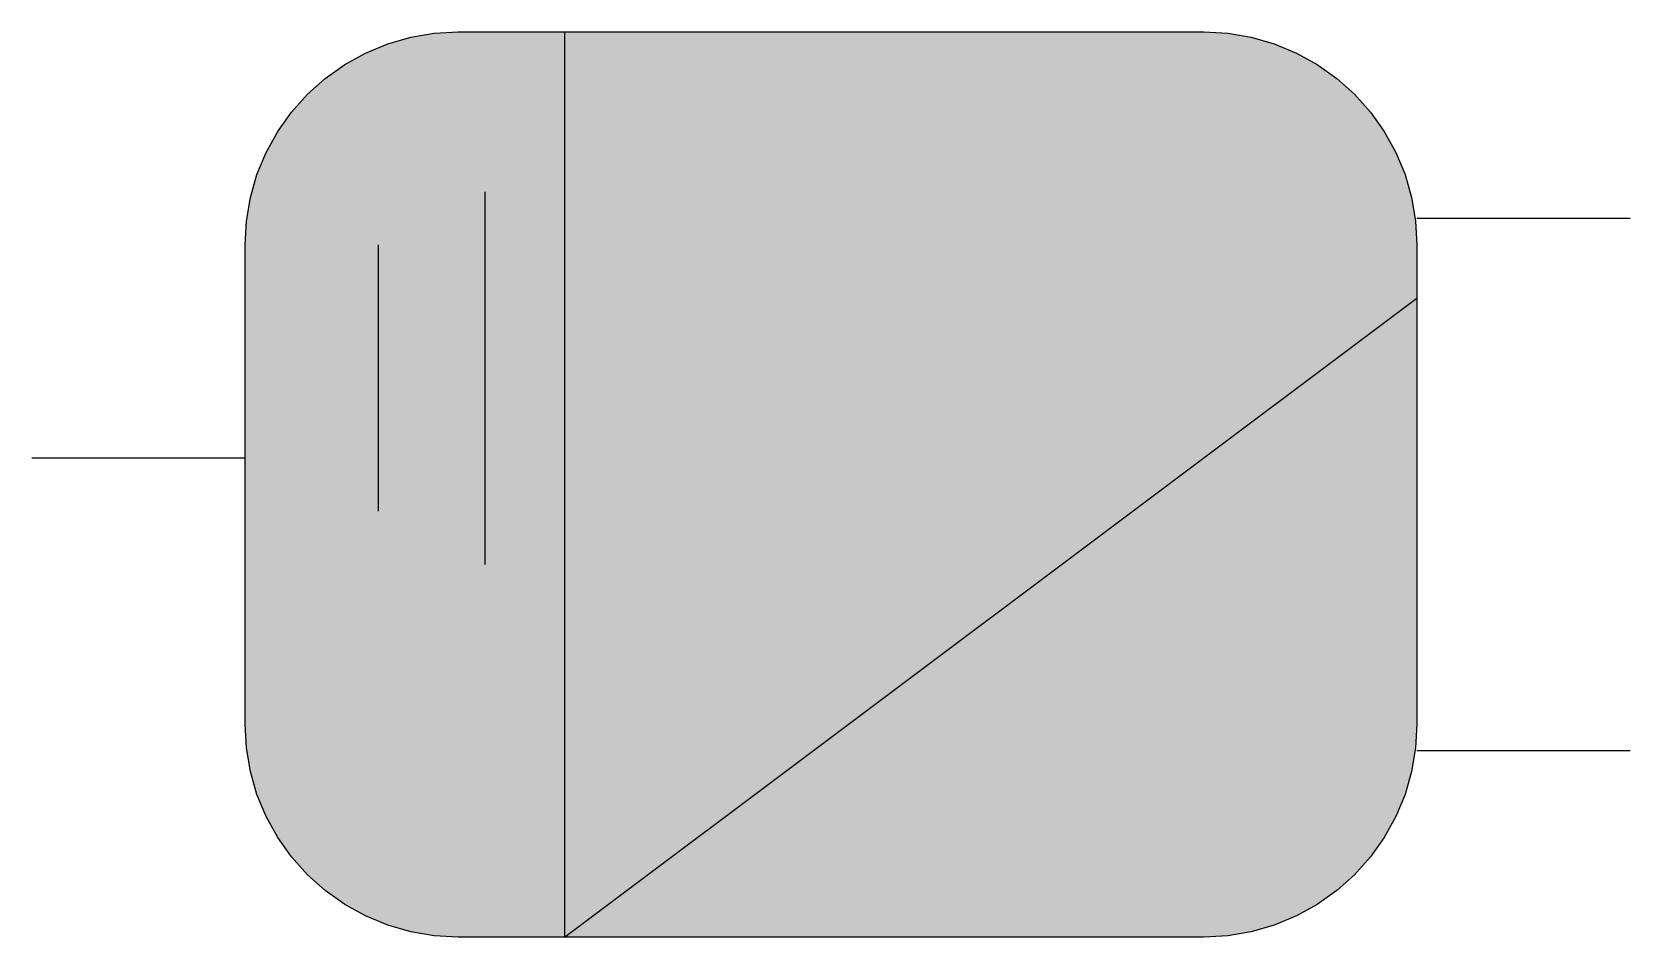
# Model space of a CAD drawing. Header units: metres. Extents: x -0.94 to 0.94, y -0.5 to 0.56.
import ezdxf

# ---------------------------------------------------------------- set-up
doc = ezdxf.new("R2010")
doc.units = ezdxf.units.M

msp = doc.modelspace()

# ---------------------------------------------------------------- hatches: boundary and pattern name
for color, points in [(151, [(-0.4375, 0.5625), (0.4375, 0.5625), (0.4375, 0.5625), (0.4655, 0.5609), (0.4931, 0.5562), (0.5201, 0.5485), (0.546, 0.5377), (0.5705, 0.5242), (0.5934, 0.508), (0.6143, 0.4893), (0.633, 0.4684), (0.6492, 0.4455), (0.6627, 0.421), (0.6735, 0.3951), (0.6812, 0.3681), (0.6859, 0.3405), (0.6875, 0.3125), (0.6875, -0.25), (0.6875, -0.25), (0.6859, -0.278), (0.6812, -0.3056), (0.6735, -0.3326), (0.6627, -0.3585), (0.6492, -0.383), (0.633, -0.4059), (0.6143, -0.4268), (0.5934, -0.4455), (0.5705, -0.4617), (0.546, -0.4752), (0.5201, -0.486), (0.4931, -0.4937), (0.4655, -0.4984), (0.4375, -0.5), (-0.4375, -0.5), (-0.4375, -0.5), (-0.4655, -0.4984), (-0.4931, -0.4937), (-0.5201, -0.486), (-0.546, -0.4752), (-0.5705, -0.4617), (-0.5934, -0.4455), (-0.6143, -0.4268), (-0.633, -0.4059), (-0.6492, -0.383), (-0.6627, -0.3585), (-0.6735, -0.3326), (-0.6812, -0.3056), (-0.6859, -0.278), (-0.6875, -0.25), (-0.6875, 0.3125), (-0.6875, 0.3125), (-0.6859, 0.3405), (-0.6812, 0.3681), (-0.6735, 0.3951), (-0.6627, 0.421), (-0.6492, 0.4455), (-0.633, 0.4684), (-0.6143, 0.4893), (-0.5934, 0.508), (-0.5705, 0.5242), (-0.546, 0.5377), (-0.5201, 0.5485), (-0.4931, 0.5562), (-0.4655, 0.5609), (-0.4375, 0.5625), (-0.4375, 0.5625)]), (150, [(-0.6875, 0.3125), (-0.6859, 0.3405), (-0.6812, 0.3681), (-0.6735, 0.3951), (-0.6627, 0.421), (-0.6492, 0.4455), (-0.633, 0.4684), (-0.6143, 0.4893), (-0.5934, 0.508), (-0.5705, 0.5242), (-0.546, 0.5377), (-0.5201, 0.5485), (-0.4931, 0.5562), (-0.4655, 0.5609), (-0.4375, 0.5625), (-0.3125, 0.5625), (-0.3125, -0.5), (-0.4375, -0.5), (-0.4655, -0.4984), (-0.4931, -0.4937), (-0.5201, -0.486), (-0.546, -0.4752), (-0.5705, -0.4617), (-0.5934, -0.4455), (-0.6143, -0.4268), (-0.633, -0.4059), (-0.6492, -0.383), (-0.6627, -0.3585), (-0.6735, -0.3326), (-0.6812, -0.3056), (-0.6859, -0.278), (-0.6875, -0.25), (-0.6875, 0.3125)]), (18, [(0.2375, 0.3438), (0.2362, 0.3326), (0.2325, 0.3221), (0.2266, 0.3126), (0.2187, 0.3047), (0.2092, 0.2987), (0.1986, 0.295), (0.1875, 0.2937), (0.1764, 0.295), (0.1658, 0.2987), (0.1563, 0.3047), (0.1484, 0.3126), (0.1425, 0.3221), (0.1388, 0.3326), (0.1375, 0.3438), (0.1388, 0.3549), (0.1425, 0.3654), (0.1484, 0.3749), (0.1563, 0.3828), (0.1658, 0.3888), (0.1764, 0.3925), (0.1875, 0.3938), (0.1986, 0.3925), (0.2092, 0.3888), (0.2187, 0.3828), (0.2266, 0.3749), (0.2325, 0.3654), (0.2362, 0.3549), (0.2375, 0.3438)]), (18, [(-0.0125, 0.25), (-0.0138, 0.2389), (-0.0175, 0.2283), (-0.0234, 0.2188), (-0.0313, 0.2109), (-0.0408, 0.205), (-0.0514, 0.2013), (-0.0625, 0.2), (-0.0736, 0.2013), (-0.0842, 0.205), (-0.0937, 0.2109), (-0.1016, 0.2188), (-0.1075, 0.2283), (-0.1112, 0.2389), (-0.1125, 0.25), (-0.1112, 0.2611), (-0.1075, 0.2717), (-0.1016, 0.2812), (-0.0937, 0.2891), (-0.0842, 0.295), (-0.0736, 0.2987), (-0.0625, 0.3), (-0.0514, 0.2987), (-0.0408, 0.295), (-0.0313, 0.2891), (-0.0234, 0.2812), (-0.0175, 0.2717), (-0.0138, 0.2611), (-0.0125, 0.25)]), (7, [(-0.1875, -0.5), (0.6875, 0.1562), (0.6875, -0.25), (0.6859, -0.278), (0.6812, -0.3056), (0.6735, -0.3326), (0.6627, -0.3585), (0.6492, -0.383), (0.633, -0.4059), (0.6143, -0.4268), (0.5934, -0.4455), (0.5705, -0.4617), (0.546, -0.4752), (0.5201, -0.486), (0.4931, -0.4937), (0.4655, -0.4984), (0.4375, -0.5), (-0.1875, -0.5)]), (18, [(0.2063, 0.0625), (0.205, 0.0514), (0.2013, 0.0408), (0.1953, 0.0313), (0.1874, 0.0234), (0.1779, 0.0175), (0.1674, 0.0138), (0.1562, 0.0125), (0.1451, 0.0138), (0.1346, 0.0175), (0.1251, 0.0234), (0.1172, 0.0313), (0.1112, 0.0408), (0.1075, 0.0514), (0.1062, 0.0625), (0.1075, 0.0736), (0.1112, 0.0842), (0.1172, 0.0937), (0.1251, 0.1016), (0.1346, 0.1075), (0.1451, 0.1112), (0.1562, 0.1125), (0.1674, 0.1112), (0.1779, 0.1075), (0.1874, 0.1016), (0.1953, 0.0937), (0.2013, 0.0842), (0.205, 0.0736), (0.2063, 0.0625)]), (18, [(-0.075, -0.0312), (-0.0763, -0.0424), (-0.08, -0.0529), (-0.0859, -0.0624), (-0.0938, -0.0703), (-0.1033, -0.0763), (-0.1139, -0.08), (-0.125, -0.0813), (-0.1361, -0.08), (-0.1467, -0.0763), (-0.1562, -0.0703), (-0.1641, -0.0624), (-0.17, -0.0529), (-0.1737, -0.0424), (-0.175, -0.0312), (-0.1737, -0.0201), (-0.17, -0.0096), (-0.1641, -0.0001), (-0.1562, 0.0078), (-0.1467, 0.0138), (-0.1361, 0.0175), (-0.125, 0.0188), (-0.1139, 0.0175), (-0.1033, 0.0138), (-0.0938, 0.0078), (-0.0859, -0.0001), (-0.08, -0.0096), (-0.0763, -0.0201), (-0.075, -0.0312)])]:
    msp.add_hatch(color=color).paths.add_polyline_path(points)

# ---------------------------------------------------------------- linework, layer by layer
at = {"color": 18}
for points in [[(-0.4375, 0.5625), (0.4375, 0.5625), (0.4375, 0.5625), (0.4655, 0.5609), (0.4931, 0.5562), (0.5201, 0.5485), (0.546, 0.5377), (0.5705, 0.5242), (0.5934, 0.508), (0.6143, 0.4893), (0.633, 0.4684), (0.6492, 0.4455), (0.6627, 0.421), (0.6735, 0.3951), (0.6812, 0.3681), (0.6859, 0.3405), (0.6875, 0.3125), (0.6875, -0.25), (0.6875, -0.25), (0.6859, -0.278), (0.6812, -0.3056), (0.6735, -0.3326), (0.6627, -0.3585), (0.6492, -0.383), (0.633, -0.4059), (0.6143, -0.4268), (0.5934, -0.4455), (0.5705, -0.4617), (0.546, -0.4752), (0.5201, -0.486), (0.4931, -0.4937), (0.4655, -0.4984), (0.4375, -0.5), (-0.4375, -0.5), (-0.4375, -0.5), (-0.4655, -0.4984), (-0.4931, -0.4937), (-0.5201, -0.486), (-0.546, -0.4752), (-0.5705, -0.4617), (-0.5934, -0.4455), (-0.6143, -0.4268), (-0.633, -0.4059), (-0.6492, -0.383), (-0.6627, -0.3585), (-0.6735, -0.3326), (-0.6812, -0.3056), (-0.6859, -0.278), (-0.6875, -0.25), (-0.6875, 0.3125), (-0.6875, 0.3125), (-0.6859, 0.3405), (-0.6812, 0.3681), (-0.6735, 0.3951), (-0.6627, 0.421), (-0.6492, 0.4455), (-0.633, 0.4684), (-0.6143, 0.4893), (-0.5934, 0.508), (-0.5705, 0.5242), (-0.546, 0.5377), (-0.5201, 0.5485), (-0.4931, 0.5562), (-0.4655, 0.5609), (-0.4375, 0.5625), (-0.4375, 0.5625)], [(-0.6875, 0.3125), (-0.6859, 0.3405), (-0.6812, 0.3681), (-0.6735, 0.3951), (-0.6627, 0.421), (-0.6492, 0.4455), (-0.633, 0.4684), (-0.6143, 0.4893), (-0.5934, 0.508), (-0.5705, 0.5242), (-0.546, 0.5377), (-0.5201, 0.5485), (-0.4931, 0.5562), (-0.4655, 0.5609), (-0.4375, 0.5625), (-0.3125, 0.5625), (-0.3125, -0.5), (-0.4375, -0.5), (-0.4655, -0.4984), (-0.4931, -0.4937), (-0.5201, -0.486), (-0.546, -0.4752), (-0.5705, -0.4617), (-0.5934, -0.4455), (-0.6143, -0.4268), (-0.633, -0.4059), (-0.6492, -0.383), (-0.6627, -0.3585), (-0.6735, -0.3326), (-0.6812, -0.3056), (-0.6859, -0.278), (-0.6875, -0.25), (-0.6875, 0.3125)], [(-0.4375, 0.5625), (0.4375, 0.5625), (0.4375, 0.5625), (0.4655, 0.5609), (0.4931, 0.5562), (0.5201, 0.5485), (0.546, 0.5377), (0.5705, 0.5242), (0.5934, 0.508), (0.6143, 0.4893), (0.633, 0.4684), (0.6492, 0.4455), (0.6627, 0.421), (0.6735, 0.3951), (0.6812, 0.3681), (0.6859, 0.3405), (0.6875, 0.3125), (0.6875, -0.25), (0.6875, -0.25), (0.6859, -0.278), (0.6812, -0.3056), (0.6735, -0.3326), (0.6627, -0.3585), (0.6492, -0.383), (0.633, -0.4059), (0.6143, -0.4268), (0.5934, -0.4455), (0.5705, -0.4617), (0.546, -0.4752), (0.5201, -0.486), (0.4931, -0.4937), (0.4655, -0.4984), (0.4375, -0.5), (-0.4375, -0.5), (-0.4375, -0.5), (-0.4655, -0.4984), (-0.4931, -0.4937), (-0.5201, -0.486), (-0.546, -0.4752), (-0.5705, -0.4617), (-0.5934, -0.4455), (-0.6143, -0.4268), (-0.633, -0.4059), (-0.6492, -0.383), (-0.6627, -0.3585), (-0.6735, -0.3326), (-0.6812, -0.3056), (-0.6859, -0.278), (-0.6875, -0.25), (-0.6875, 0.3125), (-0.6875, 0.3125), (-0.6859, 0.3405), (-0.6812, 0.3681), (-0.6735, 0.3951), (-0.6627, 0.421), (-0.6492, 0.4455), (-0.633, 0.4684), (-0.6143, 0.4893), (-0.5934, 0.508), (-0.5705, 0.5242), (-0.546, 0.5377), (-0.5201, 0.5485), (-0.4931, 0.5562), (-0.4655, 0.5609), (-0.4375, 0.5625), (-0.4375, 0.5625)]]:
    msp.add_lwpolyline(points, close=True, dxfattribs=at)
for points in [[(-0.4062, 0.375), (-0.4062, -0.0625)], [(0.6875, 0.3438), (0.9375, 0.3438)], [(-0.5312, 0.3125), (-0.5312, 0)], [(-0.3125, -0.5), (0.6875, 0.25)], [(-0.9375, 0.0625), (-0.6875, 0.0625)], [(0.6875, -0.2812), (0.9375, -0.2812)]]:
    msp.add_lwpolyline(points, dxfattribs=at)

doc.saveas('drawing.dxf')
